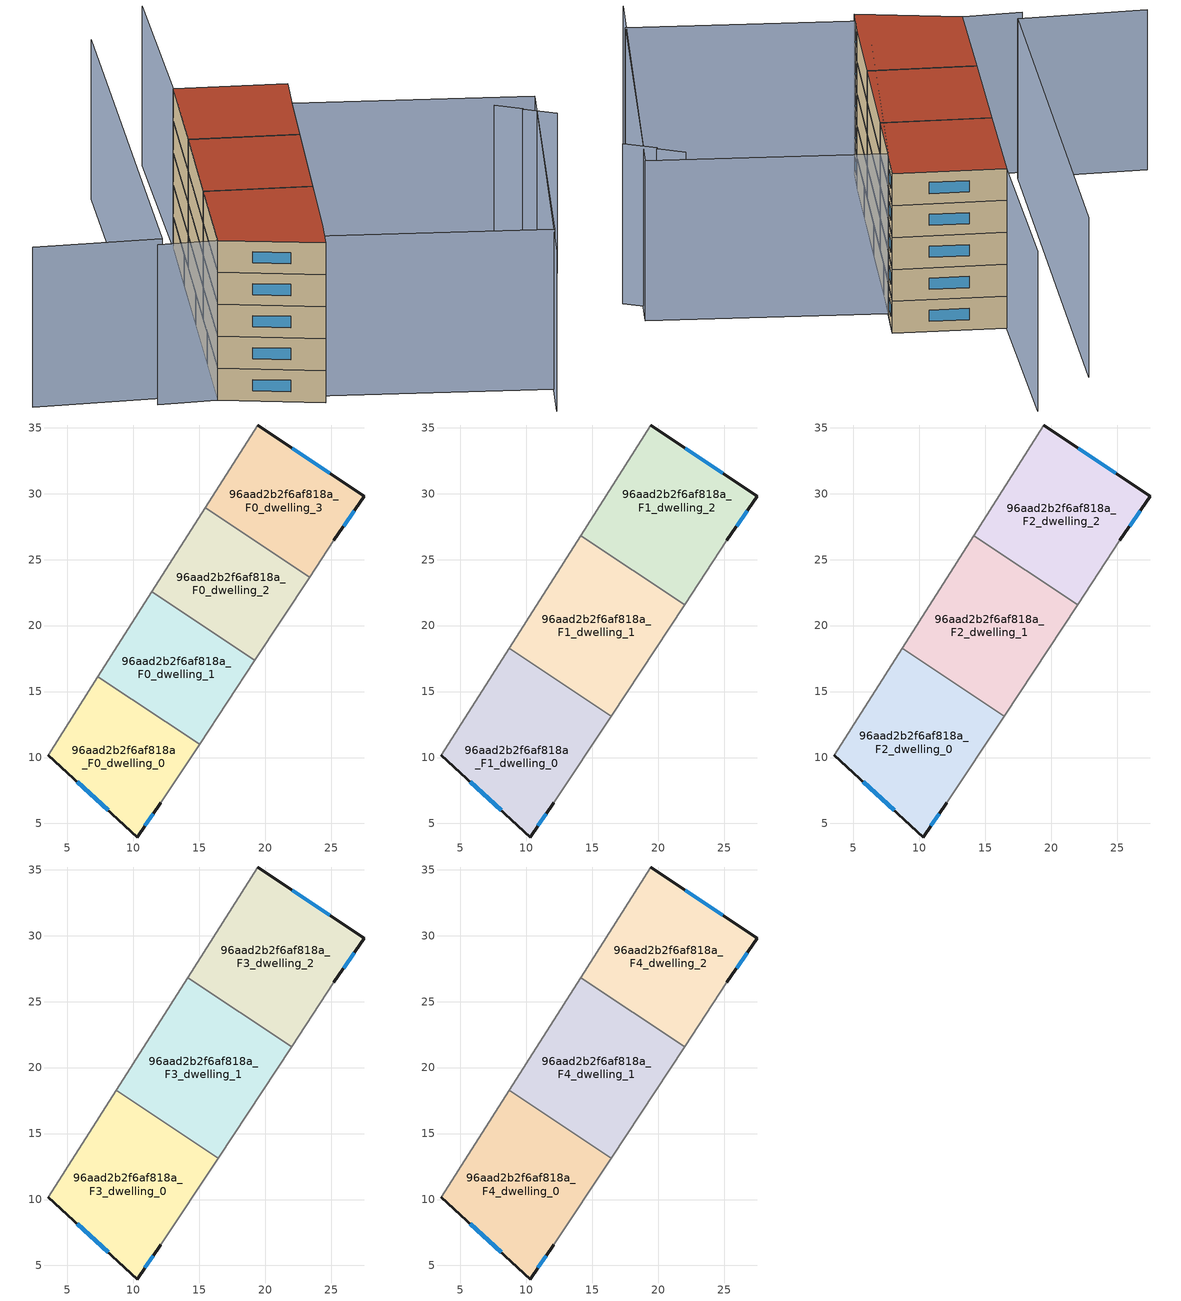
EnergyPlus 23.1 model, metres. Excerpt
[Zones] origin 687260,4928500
96aad2b2f6af818a_F0_dwelling_0
 floor ground (EU_floor_Construction): 15.01,11 12.09,6.57 10.29,3.98 3.54,10.16 7.32,16.11 z0
 wall outside (EU_wall_Construction): 3.54,10.16 10.29,3.98 12.09,6.57 z0:3
 wall adiabatic (EU_wall_Construction): 7.32,16.11 3.54,10.16 / 12.09,6.57 15.01,11 z0:3
 wall to 96aad2b2f6af818a_F0_dwelling_1 (EU_wall_Construction): 15.01,11 7.32,16.11 z0:3
 window (EU_Window_Construction): 10.87,4.82 11.5,5.72 / 5.73,8.15 8.09,5.99 z0.98:2.02
96aad2b2f6af818a_F0_dwelling_1
 floor ground (EU_floor_Construction): 19.22,17.38 15.01,11 7.32,16.11 11.41,22.57 z0
 wall to 96aad2b2f6af818a_F0_dwelling_2 (EU_wall_Construction): 19.22,17.38 11.41,22.57 z0:3
 wall adiabatic (EU_wall_Construction): 15.01,11 19.22,17.38 / 11.41,22.57 7.32,16.11 z0:3
 ceiling adiabatic (EU_roof_Construction): 16.42,13.14 19.22,17.38 11.41,22.57 8.69,18.27 z3
96aad2b2f6af818a_F0_dwelling_2
 floor ground (EU_floor_Construction): 23.36,23.67 19.22,17.38 11.41,22.57 15.44,28.93 z0
 wall to 96aad2b2f6af818a_F0_dwelling_3 (EU_wall_Construction): 23.36,23.67 15.44,28.93 z0:3
 wall adiabatic (EU_wall_Construction): 19.22,17.38 23.36,23.67 / 15.44,28.93 11.41,22.57 z0:3
 ceiling adiabatic (EU_roof_Construction): 19.22,17.38 21.99,21.59 14.1,26.82 11.41,22.57 z3
96aad2b2f6af818a_F0_dwelling_3
 floor ground (EU_floor_Construction): 27.51,29.79 25.2,26.46 23.36,23.67 15.44,28.93 19.42,35.21 z0
 wall outside (EU_wall_Construction): 25.2,26.46 27.51,29.79 19.42,35.21 z0:3
 wall adiabatic (EU_wall_Construction): 19.42,35.21 15.44,28.93 / 23.36,23.67 25.2,26.46 z0:3
 window (EU_Window_Construction): 24.88,31.55 22.05,33.45 / 25.95,27.55 26.76,28.71 z0.98:2.02
96aad2b2f6af818a_F1_dwelling_0
 floor to 96aad2b2f6af818a_F0_dwelling_0 (EU_floor_Construction): 15.01,11 12.09,6.57 10.29,3.98 3.54,10.16 7.32,16.11 z3
 floor to 96aad2b2f6af818a_F0_dwelling_1 (EU_floor_Construction): 16.42,13.14 15.01,11 7.32,16.11 8.69,18.27 z3
 wall outside (EU_wall_Construction): 3.54,10.16 10.29,3.98 12.09,6.57 z3:6
 wall adiabatic (EU_wall_Construction): 8.69,18.28 3.54,10.16 / 12.09,6.57 16.42,13.14 z3:6
 wall to 96aad2b2f6af818a_F1_dwelling_1 (EU_wall_Construction): 16.42,13.14 8.69,18.28 z3:6
 window (EU_Window_Construction): 10.87,4.82 11.5,5.72 / 5.73,8.15 8.09,5.99 z3.98:5.02
96aad2b2f6af818a_F1_dwelling_1
 floor adiabatic (EU_floor_Construction): 21.99,21.59 16.42,13.14 8.69,18.28 14.1,26.82 z3
 wall to 96aad2b2f6af818a_F1_dwelling_2 (EU_wall_Construction): 21.99,21.59 14.1,26.82 z3:6
 wall adiabatic (EU_wall_Construction): 16.42,13.14 21.99,21.59 / 14.1,26.82 8.69,18.28 z3:6
96aad2b2f6af818a_F1_dwelling_2
 floor to 96aad2b2f6af818a_F0_dwelling_3 (EU_floor_Construction): 27.51,29.79 25.2,26.46 23.36,23.68 15.44,28.93 19.42,35.21 z3
 floor to 96aad2b2f6af818a_F0_dwelling_2 (EU_floor_Construction): 23.36,23.68 21.99,21.59 14.1,26.82 15.44,28.93 z3
 wall outside (EU_wall_Construction): 25.2,26.46 27.51,29.79 19.42,35.21 z3:6
 wall adiabatic (EU_wall_Construction): 19.42,35.21 14.1,26.82 / 21.99,21.59 25.2,26.46 z3:6
 window (EU_Window_Construction): 24.88,31.55 22.05,33.45 / 25.95,27.55 26.76,28.71 z3.98:5.02
96aad2b2f6af818a_F2_dwelling_0
 floor to 96aad2b2f6af818a_F1_dwelling_0 (EU_floor_Construction): 16.42,13.14 12.09,6.57 10.29,3.98 3.54,10.16 8.69,18.28 z6
 wall outside (EU_wall_Construction): 3.54,10.16 10.29,3.98 12.09,6.57 z6:9
 wall adiabatic (EU_wall_Construction): 8.69,18.28 3.54,10.16 / 12.09,6.57 16.42,13.14 z6:9
 wall to 96aad2b2f6af818a_F2_dwelling_1 (EU_wall_Construction): 16.42,13.14 8.69,18.28 z6:9
 window (EU_Window_Construction): 10.87,4.82 11.5,5.72 / 5.73,8.15 8.09,5.99 z6.98:8.02
96aad2b2f6af818a_F2_dwelling_1
 floor to 96aad2b2f6af818a_F1_dwelling_1 (EU_floor_Construction): 21.99,21.59 16.42,13.14 8.69,18.28 14.1,26.82 z6
 wall to 96aad2b2f6af818a_F2_dwelling_2 (EU_wall_Construction): 21.99,21.59 14.1,26.82 z6:9
 wall adiabatic (EU_wall_Construction): 16.42,13.14 21.99,21.59 / 14.1,26.82 8.69,18.28 z6:9
96aad2b2f6af818a_F2_dwelling_2
 floor to 96aad2b2f6af818a_F1_dwelling_2 (EU_floor_Construction): 27.51,29.79 25.2,26.46 21.99,21.59 14.1,26.82 19.42,35.21 z6
 wall outside (EU_wall_Construction): 25.2,26.46 27.51,29.79 19.42,35.21 z6:9
 wall adiabatic (EU_wall_Construction): 19.42,35.21 14.1,26.82 / 21.99,21.59 25.2,26.46 z6:9
 window (EU_Window_Construction): 24.88,31.55 22.05,33.45 / 25.95,27.55 26.76,28.71 z6.98:8.02
96aad2b2f6af818a_F3_dwelling_0
 floor to 96aad2b2f6af818a_F2_dwelling_0 (EU_floor_Construction): 16.42,13.14 12.09,6.57 10.29,3.98 3.54,10.16 8.69,18.28 z9
 wall outside (EU_wall_Construction): 3.54,10.16 10.29,3.98 12.09,6.57 z9:12
 wall adiabatic (EU_wall_Construction): 8.69,18.28 3.54,10.16 / 12.09,6.57 16.42,13.14 z9:12
 wall to 96aad2b2f6af818a_F3_dwelling_1 (EU_wall_Construction): 16.42,13.14 8.69,18.28 z9:12
 window (EU_Window_Construction): 10.87,4.82 11.5,5.72 / 5.73,8.15 8.09,5.99 z9.98:11.02
96aad2b2f6af818a_F3_dwelling_1
 floor to 96aad2b2f6af818a_F2_dwelling_1 (EU_floor_Construction): 21.99,21.59 16.42,13.14 8.69,18.28 14.1,26.82 z9
 wall to 96aad2b2f6af818a_F3_dwelling_2 (EU_wall_Construction): 21.99,21.59 14.1,26.82 z9:12
 wall adiabatic (EU_wall_Construction): 16.42,13.14 21.99,21.59 / 14.1,26.82 8.69,18.28 z9:12
96aad2b2f6af818a_F3_dwelling_2
 floor to 96aad2b2f6af818a_F2_dwelling_2 (EU_floor_Construction): 27.51,29.79 25.2,26.46 21.99,21.59 14.1,26.82 19.42,35.21 z9
 wall outside (EU_wall_Construction): 25.2,26.46 27.51,29.79 19.42,35.21 z9:12
 wall adiabatic (EU_wall_Construction): 19.42,35.21 14.1,26.82 / 21.99,21.59 25.2,26.46 z9:12
 window (EU_Window_Construction): 24.88,31.55 22.05,33.45 / 25.95,27.55 26.76,28.71 z9.98:11.02
96aad2b2f6af818a_F4_dwelling_0
 floor to 96aad2b2f6af818a_F3_dwelling_0 (EU_floor_Construction): 16.42,13.14 12.09,6.57 10.29,3.98 3.54,10.16 8.69,18.28 z12
 wall outside (EU_wall_Construction): 3.54,10.16 10.29,3.98 12.09,6.57 z12:15
 wall adiabatic (EU_wall_Construction): 8.69,18.28 3.54,10.16 / 12.09,6.57 16.42,13.14 z12:15
 wall to 96aad2b2f6af818a_F4_dwelling_1 (EU_wall_Construction): 16.42,13.14 8.69,18.28 z12:15
 window (EU_Window_Construction): 10.87,4.82 11.5,5.72 / 5.73,8.15 8.09,5.99 z12.98:14.02
 roof outside (EU_roof_Construction): 12.09,6.57 16.42,13.14 8.69,18.28 3.54,10.16 10.29,3.98 z15
96aad2b2f6af818a_F4_dwelling_1
 floor to 96aad2b2f6af818a_F3_dwelling_1 (EU_floor_Construction): 21.99,21.59 16.42,13.14 8.69,18.28 14.1,26.82 z12
 wall to 96aad2b2f6af818a_F4_dwelling_2 (EU_wall_Construction): 21.99,21.59 14.1,26.82 z12:15
 wall adiabatic (EU_wall_Construction): 16.42,13.14 21.99,21.59 / 14.1,26.82 8.69,18.28 z12:15
 roof outside (EU_roof_Construction): 16.42,13.14 21.99,21.59 14.1,26.82 8.69,18.28 z15
96aad2b2f6af818a_F4_dwelling_2
 floor to 96aad2b2f6af818a_F3_dwelling_2 (EU_floor_Construction): 27.51,29.79 25.2,26.46 21.99,21.59 14.1,26.82 19.42,35.21 z12
 wall outside (EU_wall_Construction): 25.2,26.46 27.51,29.79 19.42,35.21 z12:15
 wall adiabatic (EU_wall_Construction): 19.42,35.21 14.1,26.82 / 21.99,21.59 25.2,26.46 z12:15
 window (EU_Window_Construction): 24.88,31.55 22.05,33.45 / 25.95,27.55 26.76,28.71 z12.98:14.02
 roof outside (EU_roof_Construction): 25.2,26.46 27.51,29.79 19.42,35.21 14.1,26.82 21.99,21.59 z15
shading: 24.3,-9.7 40.31,12.31 / 41.33,10.85 39.61,13.3 / 39.72,13.38 38.27,15.46 / 27.6,49.21 4.47,9.61 / 4.47,9.61 -0.89,12.74 / 20.16,46.95 0.17,13.41 / 0.17,13.41 -9.33,19.07 / 41.99,14.64 26.87,-6.34 / 26.87,-6.34 10.21,5.67 / 10.21,5.67 25.33,26.64 / 25.33,26.64 41.99,14.64 z0:15
[Building]
EU S2 Campaign: North Axis=0; Terrain=City; Solar Distribution=FullExterior
[Site:Location]
Bologna: Latitude=44.5; Longitude=11.25; Time Zone=1; Elevation=37
[SizingPeriod:WeatherFileDays]
AnnualSizingPeriod: Begin Month=1; Begin Day of Month=1; End Month=12; End Day of Month=31; Day of Week for Start Day=Monday; Use Weather File Daylight Saving Period=No; Use Weather File Rain and Snow Indicators=No
[MATERIAL]
EU_InternalMass_Material: Roughness=MediumRough; Thickness=0.1; Conductivity=1; Density=1800; Specific Heat=900; Thermal Absorptance=0.9; Solar Absorptance=0.7; Visible Absorptance=0.7
[MATERIAL:NOMASS] Roughness=MediumRough; Thermal Absorptance=0.9; Solar Absorptance=0.7; Visible Absorptance=0.7
Name | Thermal Resistance
EU_wall_NoMass | 0.905828
EU_roof_NoMass | 0.37593
EU_floor_NoMass | 0.67114
[WINDOWMATERIAL:SIMPLEGLAZINGSYSTEM]
EU_Window_SimpleGlazing: UFactor=4.52486; Solar Heat Gain Coefficient=0.85; Visible Transmittance=0.85
[CONSTRUCTION]
EU_wall_Construction: EU_wall_NoMass
EU_roof_Construction: EU_roof_NoMass
EU_floor_Construction: EU_floor_NoMass
EU_InternalMass_Construction: EU_InternalMass_Material
EU_Window_Construction: EU_Window_SimpleGlazing
[ZONE] Type=1; Multiplier=1; Ceiling Height=autocalculate; Floor Area=autocalculate; Part of Total Floor Area=Yes
Name | Volume
96aad2b2f6af818a_F0_dwelling_0 | 213.312
96aad2b2f6af818a_F1_dwelling_0; 96aad2b2f6af818a_F2_dwelling_0; 96aad2b2f6af818a_F3_dwelling_0; 96aad2b2f6af818a_F4_dwelling_0 | 284.4
96aad2b2f6af818a_F0_dwelling_1 | 213.308
96aad2b2f6af818a_F1_dwelling_1; 96aad2b2f6af818a_F2_dwelling_1; 96aad2b2f6af818a_F3_dwelling_1; 96aad2b2f6af818a_F4_dwelling_1; 96aad2b2f6af818a_F1_dwelling_2; 96aad2b2f6af818a_F2_dwelling_2; 96aad2b2f6af818a_F3_dwelling_2; 96aad2b2f6af818a_F4_dwelling_2 | 284.41
96aad2b2f6af818a_F0_dwelling_2 | 213.3
96aad2b2f6af818a_F0_dwelling_3 | 213.315
[INTERNALMASS] Construction=EU_InternalMass_Construction
Name | Zone or ZoneList | Surface Area
96aad2b2f6af818a_F0_dwelling_0_EU_InternalMass | 96aad2b2f6af818a_F0_dwelling_0 | 71.1039
96aad2b2f6af818a_F0_dwelling_1_EU_InternalMass | 96aad2b2f6af818a_F0_dwelling_1 | 71.1026
96aad2b2f6af818a_F0_dwelling_2_EU_InternalMass | 96aad2b2f6af818a_F0_dwelling_2 | 71.1001
96aad2b2f6af818a_F0_dwelling_3_EU_InternalMass | 96aad2b2f6af818a_F0_dwelling_3 | 71.105
96aad2b2f6af818a_F1_dwelling_0_EU_InternalMass | 96aad2b2f6af818a_F1_dwelling_0 | 94.7999
96aad2b2f6af818a_F1_dwelling_1_EU_InternalMass | 96aad2b2f6af818a_F1_dwelling_1 | 94.8035
96aad2b2f6af818a_F1_dwelling_2_EU_InternalMass | 96aad2b2f6af818a_F1_dwelling_2 | 94.8031
96aad2b2f6af818a_F2_dwelling_0_EU_InternalMass | 96aad2b2f6af818a_F2_dwelling_0 | 94.7999
96aad2b2f6af818a_F2_dwelling_1_EU_InternalMass | 96aad2b2f6af818a_F2_dwelling_1 | 94.8035
96aad2b2f6af818a_F2_dwelling_2_EU_InternalMass | 96aad2b2f6af818a_F2_dwelling_2 | 94.8031
96aad2b2f6af818a_F3_dwelling_0_EU_InternalMass | 96aad2b2f6af818a_F3_dwelling_0 | 94.7999
96aad2b2f6af818a_F3_dwelling_1_EU_InternalMass | 96aad2b2f6af818a_F3_dwelling_1 | 94.8035
96aad2b2f6af818a_F3_dwelling_2_EU_InternalMass | 96aad2b2f6af818a_F3_dwelling_2 | 94.8031
96aad2b2f6af818a_F4_dwelling_0_EU_InternalMass | 96aad2b2f6af818a_F4_dwelling_0 | 94.7999
96aad2b2f6af818a_F4_dwelling_1_EU_InternalMass | 96aad2b2f6af818a_F4_dwelling_1 | 94.8035
96aad2b2f6af818a_F4_dwelling_2_EU_InternalMass | 96aad2b2f6af818a_F4_dwelling_2 | 94.8031
[OTHEREQUIPMENT] Fuel Type=Electricity; Design Level Calculation Method=Watts/Area; Power per Zone Floor Area=1; Fraction Latent=0; Fraction Radiant=0; Fraction Lost=0; Carbon Dioxide Generation Rate=0; EndUse Subcategory=EU_Step8_InternalGains
Name | Zone or ZoneList or Space or SpaceList | Schedule
EU_Step8_InternalGain_96aad2b2f6af818a_F0_dwelling_0_f000 | 96aad2b2f6af818a_F0_dwelling_0 | EU_Step8_GainSchedule_96aad2b2f6af818a_F0_dwelling_0_f000
EU_Step8_InternalGain_96aad2b2f6af818a_F0_dwelling_1_f000 | 96aad2b2f6af818a_F0_dwelling_1 | EU_Step8_GainSchedule_96aad2b2f6af818a_F0_dwelling_1_f000
EU_Step8_InternalGain_96aad2b2f6af818a_F0_dwelling_2_f000 | 96aad2b2f6af818a_F0_dwelling_2 | EU_Step8_GainSchedule_96aad2b2f6af818a_F0_dwelling_2_f000
EU_Step8_InternalGain_96aad2b2f6af818a_F0_dwelling_3_f000 | 96aad2b2f6af818a_F0_dwelling_3 | EU_Step8_GainSchedule_96aad2b2f6af818a_F0_dwelling_3_f000
EU_Step8_InternalGain_96aad2b2f6af818a_F1_dwelling_0_f000 | 96aad2b2f6af818a_F1_dwelling_0 | EU_Step8_GainSchedule_96aad2b2f6af818a_F1_dwelling_0_f000
EU_Step8_InternalGain_96aad2b2f6af818a_F1_dwelling_1_f000 | 96aad2b2f6af818a_F1_dwelling_1 | EU_Step8_GainSchedule_96aad2b2f6af818a_F1_dwelling_1_f000
EU_Step8_InternalGain_96aad2b2f6af818a_F1_dwelling_2_f000 | 96aad2b2f6af818a_F1_dwelling_2 | EU_Step8_GainSchedule_96aad2b2f6af818a_F1_dwelling_2_f000
EU_Step8_InternalGain_96aad2b2f6af818a_F2_dwelling_0_f000 | 96aad2b2f6af818a_F2_dwelling_0 | EU_Step8_GainSchedule_96aad2b2f6af818a_F2_dwelling_0_f000
EU_Step8_InternalGain_96aad2b2f6af818a_F2_dwelling_1_f000 | 96aad2b2f6af818a_F2_dwelling_1 | EU_Step8_GainSchedule_96aad2b2f6af818a_F2_dwelling_1_f000
EU_Step8_InternalGain_96aad2b2f6af818a_F2_dwelling_2_f000 | 96aad2b2f6af818a_F2_dwelling_2 | EU_Step8_GainSchedule_96aad2b2f6af818a_F2_dwelling_2_f000
EU_Step8_InternalGain_96aad2b2f6af818a_F3_dwelling_0_f000 | 96aad2b2f6af818a_F3_dwelling_0 | EU_Step8_GainSchedule_96aad2b2f6af818a_F3_dwelling_0_f000
EU_Step8_InternalGain_96aad2b2f6af818a_F3_dwelling_1_f000 | 96aad2b2f6af818a_F3_dwelling_1 | EU_Step8_GainSchedule_96aad2b2f6af818a_F3_dwelling_1_f000
EU_Step8_InternalGain_96aad2b2f6af818a_F3_dwelling_2_f000 | 96aad2b2f6af818a_F3_dwelling_2 | EU_Step8_GainSchedule_96aad2b2f6af818a_F3_dwelling_2_f000
EU_Step8_InternalGain_96aad2b2f6af818a_F4_dwelling_0_f000 | 96aad2b2f6af818a_F4_dwelling_0 | EU_Step8_GainSchedule_96aad2b2f6af818a_F4_dwelling_0_f000
EU_Step8_InternalGain_96aad2b2f6af818a_F4_dwelling_1_f000 | 96aad2b2f6af818a_F4_dwelling_1 | EU_Step8_GainSchedule_96aad2b2f6af818a_F4_dwelling_1_f000
EU_Step8_InternalGain_96aad2b2f6af818a_F4_dwelling_2_f000 | 96aad2b2f6af818a_F4_dwelling_2 | EU_Step8_GainSchedule_96aad2b2f6af818a_F4_dwelling_2_f000
[ZONEVENTILATION:DESIGNFLOWRATE] Schedule=EU_AlwaysOn; Design Flow Rate Calculation Method=AirChanges/Hour; Air Changes per Hour=0.73129; Ventilation Type=Natural; Fan Pressure Rise=0; Fan Total Efficiency=1; Constant Term Coefficient=1; Temperature Term Coefficient=0; Velocity Term Coefficient=0; Velocity Squared Term Coefficient=0; Minimum Indoor Temperature=-100; Maximum Indoor Temperature=100; Delta Temperature=-100; Minimum Outdoor Temperature=-100; Maximum Outdoor Temperature=100; Maximum Wind Speed=40
Name | Zone or ZoneList or Space or SpaceList
EU_ConstantAir_96aad2b2f6af818a_F0_dwelling_0 | 96aad2b2f6af818a_F0_dwelling_0
EU_ConstantAir_96aad2b2f6af818a_F0_dwelling_1 | 96aad2b2f6af818a_F0_dwelling_1
EU_ConstantAir_96aad2b2f6af818a_F0_dwelling_2 | 96aad2b2f6af818a_F0_dwelling_2
EU_ConstantAir_96aad2b2f6af818a_F0_dwelling_3 | 96aad2b2f6af818a_F0_dwelling_3
EU_ConstantAir_96aad2b2f6af818a_F1_dwelling_0 | 96aad2b2f6af818a_F1_dwelling_0
EU_ConstantAir_96aad2b2f6af818a_F1_dwelling_1 | 96aad2b2f6af818a_F1_dwelling_1
EU_ConstantAir_96aad2b2f6af818a_F1_dwelling_2 | 96aad2b2f6af818a_F1_dwelling_2
EU_ConstantAir_96aad2b2f6af818a_F2_dwelling_0 | 96aad2b2f6af818a_F2_dwelling_0
EU_ConstantAir_96aad2b2f6af818a_F2_dwelling_1 | 96aad2b2f6af818a_F2_dwelling_1
EU_ConstantAir_96aad2b2f6af818a_F2_dwelling_2 | 96aad2b2f6af818a_F2_dwelling_2
EU_ConstantAir_96aad2b2f6af818a_F3_dwelling_0 | 96aad2b2f6af818a_F3_dwelling_0
EU_ConstantAir_96aad2b2f6af818a_F3_dwelling_1 | 96aad2b2f6af818a_F3_dwelling_1
EU_ConstantAir_96aad2b2f6af818a_F3_dwelling_2 | 96aad2b2f6af818a_F3_dwelling_2
EU_ConstantAir_96aad2b2f6af818a_F4_dwelling_0 | 96aad2b2f6af818a_F4_dwelling_0
EU_ConstantAir_96aad2b2f6af818a_F4_dwelling_1 | 96aad2b2f6af818a_F4_dwelling_1
EU_ConstantAir_96aad2b2f6af818a_F4_dwelling_2 | 96aad2b2f6af818a_F4_dwelling_2
[HVACTEMPLATE:THERMOSTAT] Constant Heating Setpoint=20; Constant Cooling Setpoint=50
EU_HeatOnly_96aad2b2f6af818a_F0_dwelling_0; EU_HeatOnly_96aad2b2f6af818a_F0_dwelling_1; EU_HeatOnly_96aad2b2f6af818a_F0_dwelling_2; EU_HeatOnly_96aad2b2f6af818a_F0_dwelling_3; EU_HeatOnly_96aad2b2f6af818a_F1_dwelling_0; EU_HeatOnly_96aad2b2f6af818a_F1_dwelling_1; EU_HeatOnly_96aad2b2f6af818a_F1_dwelling_2; EU_HeatOnly_96aad2b2f6af818a_F2_dwelling_0; EU_HeatOnly_96aad2b2f6af818a_F2_dwelling_1; EU_HeatOnly_96aad2b2f6af818a_F2_dwelling_2; EU_HeatOnly_96aad2b2f6af818a_F3_dwelling_0; EU_HeatOnly_96aad2b2f6af818a_F3_dwelling_1; EU_HeatOnly_96aad2b2f6af818a_F3_dwelling_2; EU_HeatOnly_96aad2b2f6af818a_F4_dwelling_0; EU_HeatOnly_96aad2b2f6af818a_F4_dwelling_1; EU_HeatOnly_96aad2b2f6af818a_F4_dwelling_2
[HVACTEMPLATE:ZONE:IDEALLOADSAIRSYSTEM] System Availability Schedule=EU_AlwaysOn; Maximum Heating Supply Air Temperature=50; Minimum Cooling Supply Air Temperature=13; Maximum Heating Supply Air Humidity Ratio=0.0156; Minimum Cooling Supply Air Humidity Ratio=0.0077; Heating Limit=NoLimit; Cooling Limit=NoLimit; Heating Availability Schedule=EU_AlwaysOn; Cooling Availability Schedule=EU_CoolingOff; Dehumidification Control Type=ConstantSensibleHeatRatio; Cooling Sensible Heat Ratio=0.7; Dehumidification Setpoint=60; Humidification Control Type=None; Humidification Setpoint=30; Outdoor Air Method=None; Outdoor Air Flow Rate per Person=0.00944; Outdoor Air Flow Rate per Zone Floor Area=0; Outdoor Air Flow Rate per Zone=0; Demand Controlled Ventilation Type=None; Outdoor Air Economizer Type=NoEconomizer; Heat Recovery Type=None; Sensible Heat Recovery Effectiveness=0.7; Latent Heat Recovery Effectiveness=0.65
Name | Template Thermostat
96aad2b2f6af818a_F0_dwelling_0 | EU_HeatOnly_96aad2b2f6af818a_F0_dwelling_0
96aad2b2f6af818a_F0_dwelling_1 | EU_HeatOnly_96aad2b2f6af818a_F0_dwelling_1
96aad2b2f6af818a_F0_dwelling_2 | EU_HeatOnly_96aad2b2f6af818a_F0_dwelling_2
96aad2b2f6af818a_F0_dwelling_3 | EU_HeatOnly_96aad2b2f6af818a_F0_dwelling_3
96aad2b2f6af818a_F1_dwelling_0 | EU_HeatOnly_96aad2b2f6af818a_F1_dwelling_0
96aad2b2f6af818a_F1_dwelling_1 | EU_HeatOnly_96aad2b2f6af818a_F1_dwelling_1
96aad2b2f6af818a_F1_dwelling_2 | EU_HeatOnly_96aad2b2f6af818a_F1_dwelling_2
96aad2b2f6af818a_F2_dwelling_0 | EU_HeatOnly_96aad2b2f6af818a_F2_dwelling_0
96aad2b2f6af818a_F2_dwelling_1 | EU_HeatOnly_96aad2b2f6af818a_F2_dwelling_1
96aad2b2f6af818a_F2_dwelling_2 | EU_HeatOnly_96aad2b2f6af818a_F2_dwelling_2
96aad2b2f6af818a_F3_dwelling_0 | EU_HeatOnly_96aad2b2f6af818a_F3_dwelling_0
96aad2b2f6af818a_F3_dwelling_1 | EU_HeatOnly_96aad2b2f6af818a_F3_dwelling_1
96aad2b2f6af818a_F3_dwelling_2 | EU_HeatOnly_96aad2b2f6af818a_F3_dwelling_2
96aad2b2f6af818a_F4_dwelling_0 | EU_HeatOnly_96aad2b2f6af818a_F4_dwelling_0
96aad2b2f6af818a_F4_dwelling_1 | EU_HeatOnly_96aad2b2f6af818a_F4_dwelling_1
96aad2b2f6af818a_F4_dwelling_2 | EU_HeatOnly_96aad2b2f6af818a_F4_dwelling_2
[SIZING:ZONE] Zone Cooling Design Supply Air Temperature Input Method=SupplyAirTemperature; Zone Cooling Design Supply Air Temperature=13; Zone Heating Design Supply Air Temperature Input Method=SupplyAirTemperature; Zone Heating Design Supply Air Temperature=50; Zone Cooling Design Supply Air Humidity Ratio=0.008; Zone Heating Design Supply Air Humidity Ratio=0.008; Cooling Design Air Flow Method=DesignDay; Cooling Design Air Flow Rate=0; Cooling Minimum Air Flow per Zone Floor Area=0.000762; Cooling Minimum Air Flow=0; Cooling Minimum Air Flow Fraction=0.2; Heating Design Air Flow Method=DesignDay; Heating Design Air Flow Rate=0; Heating Maximum Air Flow per Zone Floor Area=0.002032; Heating Maximum Air Flow=0.141576; Heating Maximum Air Flow Fraction=0.3; Account for Dedicated Outdoor Air System=No; Dedicated Outdoor Air System Control Strategy=NeutralSupplyAir; Dedicated Outdoor Air Low Setpoint Temperature for Design=autosize; Dedicated Outdoor Air High Setpoint Temperature for Design=autosize; Zone Load Sizing Method=Sensible Load Only No Latent Load; Zone Latent Cooling Design Supply Air Humidity Ratio Input Method=HumidityRatioDifference; Zone Cooling Design Supply Air Humidity Ratio Difference=0.005; Zone Latent Heating Design Supply Air Humidity Ratio Input Method=HumidityRatioDifference; Zone Humidification Design Supply Air Humidity Ratio Difference=0.005
96aad2b2f6af818a_F0_dwelling_0; 96aad2b2f6af818a_F0_dwelling_1; 96aad2b2f6af818a_F0_dwelling_2; 96aad2b2f6af818a_F0_dwelling_3; 96aad2b2f6af818a_F1_dwelling_0; 96aad2b2f6af818a_F1_dwelling_1; 96aad2b2f6af818a_F1_dwelling_2; 96aad2b2f6af818a_F2_dwelling_0; 96aad2b2f6af818a_F2_dwelling_1; 96aad2b2f6af818a_F2_dwelling_2; 96aad2b2f6af818a_F3_dwelling_0; 96aad2b2f6af818a_F3_dwelling_1; 96aad2b2f6af818a_F3_dwelling_2; 96aad2b2f6af818a_F4_dwelling_0; 96aad2b2f6af818a_F4_dwelling_1; 96aad2b2f6af818a_F4_dwelling_2
[SCHEDULE:CONSTANT]
Name | Hourly Value
EU_AlwaysOn | 1
EU_CoolingOff | 0
[SCHEDULE:FILE] Column Number=1; Rows to Skip at Top=0; Number of Hours of Data=8760; Column Separator=Comma; Interpolate to Timestep=No; Minutes per Item=60; Adjust Schedule for Daylight Savings=Yes
Name | File
EU_Step8_GainSchedule_96aad2b2f6af818a_F0_dwelling_0_f000 | ../../schedules/96aad2b2f6af818a/96aad2b2f6af818a_F0_dwelling_0_f000_gain.csv
EU_Step8_GainSchedule_96aad2b2f6af818a_F0_dwelling_1_f000 | ../../schedules/96aad2b2f6af818a/96aad2b2f6af818a_F0_dwelling_1_f000_gain.csv
EU_Step8_GainSchedule_96aad2b2f6af818a_F0_dwelling_2_f000 | ../../schedules/96aad2b2f6af818a/96aad2b2f6af818a_F0_dwelling_2_f000_gain.csv
EU_Step8_GainSchedule_96aad2b2f6af818a_F0_dwelling_3_f000 | ../../schedules/96aad2b2f6af818a/96aad2b2f6af818a_F0_dwelling_3_f000_gain.csv
EU_Step8_GainSchedule_96aad2b2f6af818a_F1_dwelling_0_f000 | ../../schedules/96aad2b2f6af818a/96aad2b2f6af818a_F1_dwelling_0_f000_gain.csv
EU_Step8_GainSchedule_96aad2b2f6af818a_F1_dwelling_1_f000 | ../../schedules/96aad2b2f6af818a/96aad2b2f6af818a_F1_dwelling_1_f000_gain.csv
EU_Step8_GainSchedule_96aad2b2f6af818a_F1_dwelling_2_f000 | ../../schedules/96aad2b2f6af818a/96aad2b2f6af818a_F1_dwelling_2_f000_gain.csv
EU_Step8_GainSchedule_96aad2b2f6af818a_F2_dwelling_0_f000 | ../../schedules/96aad2b2f6af818a/96aad2b2f6af818a_F2_dwelling_0_f000_gain.csv
EU_Step8_GainSchedule_96aad2b2f6af818a_F2_dwelling_1_f000 | ../../schedules/96aad2b2f6af818a/96aad2b2f6af818a_F2_dwelling_1_f000_gain.csv
EU_Step8_GainSchedule_96aad2b2f6af818a_F2_dwelling_2_f000 | ../../schedules/96aad2b2f6af818a/96aad2b2f6af818a_F2_dwelling_2_f000_gain.csv
EU_Step8_GainSchedule_96aad2b2f6af818a_F3_dwelling_0_f000 | ../../schedules/96aad2b2f6af818a/96aad2b2f6af818a_F3_dwelling_0_f000_gain.csv
EU_Step8_GainSchedule_96aad2b2f6af818a_F3_dwelling_1_f000 | ../../schedules/96aad2b2f6af818a/96aad2b2f6af818a_F3_dwelling_1_f000_gain.csv
EU_Step8_GainSchedule_96aad2b2f6af818a_F3_dwelling_2_f000 | ../../schedules/96aad2b2f6af818a/96aad2b2f6af818a_F3_dwelling_2_f000_gain.csv
EU_Step8_GainSchedule_96aad2b2f6af818a_F4_dwelling_0_f000 | ../../schedules/96aad2b2f6af818a/96aad2b2f6af818a_F4_dwelling_0_f000_gain.csv
EU_Step8_GainSchedule_96aad2b2f6af818a_F4_dwelling_1_f000 | ../../schedules/96aad2b2f6af818a/96aad2b2f6af818a_F4_dwelling_1_f000_gain.csv
EU_Step8_GainSchedule_96aad2b2f6af818a_F4_dwelling_2_f000 | ../../schedules/96aad2b2f6af818a/96aad2b2f6af818a_F4_dwelling_2_f000_gain.csv
